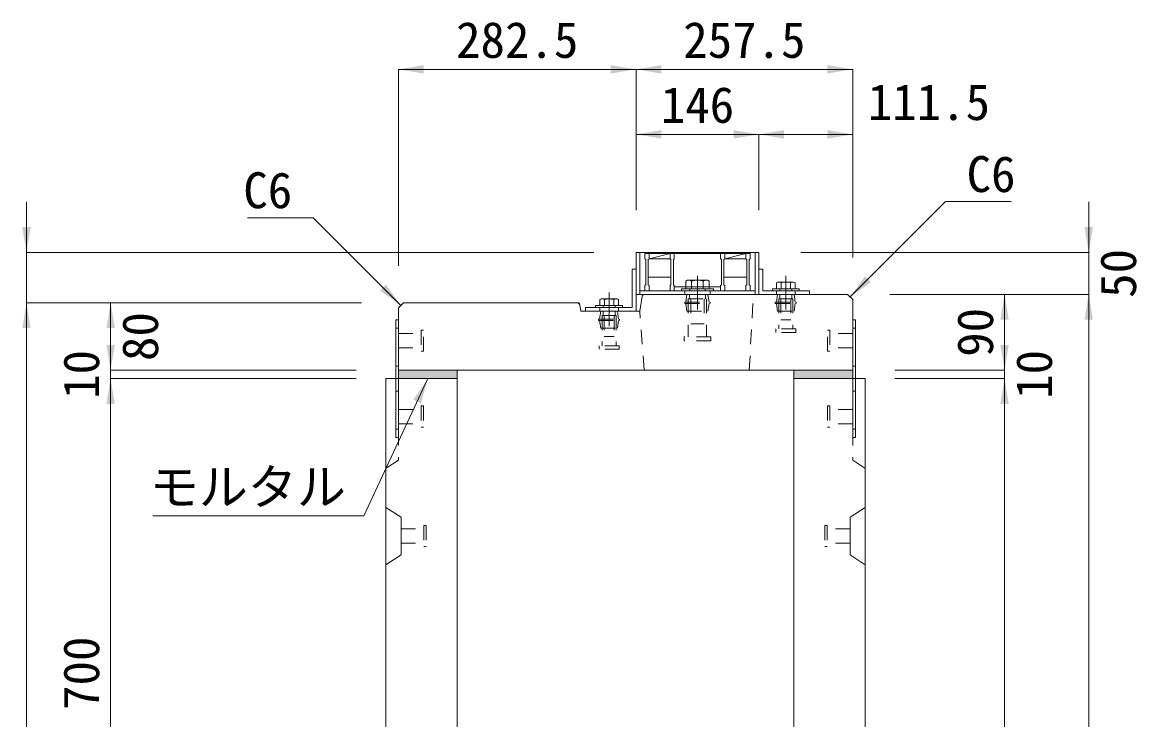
# Model space of a CAD drawing. Units: millimetres at full size. Extents: x -1934 to 78146, y -143454 to -112471.
# Drawn here: x 46935 to 48260, y -140032 to -139204 of the extents above; entities that cross this region are included whole.
import ezdxf
from ezdxf.enums import TextEntityAlignment as Align

# ---------------------------------------------------------------- set-up
doc = ezdxf.new("R2010")
doc.units = ezdxf.units.MM
doc.header["$LTSCALE"] = 23
for name, pattern in [('CHAIN', [18.5, 12, -1.5, 3.5, -1.5]), ('USER2', [1.35, 0.75, -0.6]), ('USER3', [1.35, 0.75, -0.6])]:
    doc.linetypes.add(name, pattern=pattern)
for name, color, linetype, lineweight in [('インサート', 92, 'USER2', 9), ('グレーチング', 7, 'Continuous', 9), ('ジョイント', 7, 'Continuous', 5), ('モルタル', 7, 'Continuous', 13), ('作業エリア', 11, 'Continuous', 13), ('受枠', 3, 'Continuous', 13), ('寸法線', 7, 'Continuous', 13), ('引出線', 4, 'Continuous', 13), ('本体', 2, 'Continuous', 13), ('ｲﾝｻｰﾄ', 3, 'USER3', 5)]:
    doc.layers.add(name, color=color, linetype=linetype, lineweight=lineweight)
doc.layers.add('ハッチング_モルタル', color=30, linetype='Continuous')
doc.styles.add('ＭＳ ゴシック', font='')
doc.styles.get('ＭＳ ゴシック').set_extended_font_data('MS Gothic')

# ---------------------------------------------------------------- blocks, each defined once
blk = doc.blocks.new('filled_arrow')
at = {"color": 0, "linetype": 'Continuous', "lineweight": -2}
blk.add_solid([(7.5, 1.25), (0, 0), (7.5, -1.25)], dxfattribs=at)

msp = doc.modelspace()

# ---------------------------------------------------------------- hatches: boundary and pattern name
at = {"layer": 'ハッチング_モルタル'}
for points in [[(47452.11, -139627.02), (47452.11, -139617.02), (47382.11, -139617.02), (47382.11, -139627.02)], [(47922.11, -139627.02), (47922.11, -139617.02), (47852.11, -139617.02), (47852.11, -139627.02)]]:
    msp.add_hatch(color=256, dxfattribs=at).paths.add_polyline_path(points)

# ---------------------------------------------------------------- linework, layer by layer
at = {"layer": 'インサート', "linetype": 'Continuous', "lineweight": 13}
for p, q in [((47725.62, -139510.22), (47723.76, -139511.06)), ((47723.76, -139511.06), (47723.76, -139520.22)), ((47749.61, -139510.22), (47725.62, -139510.22)), ((47749.61, -139510.22), (47751.46, -139511.06)), ((47751.46, -139511.06), (47751.46, -139520.22)), ((47751.46, -139520.22), (47723.76, -139520.22)), ((47833.13, -139512.22), (47831.66, -139513.06)), ((47831.66, -139513.06), (47831.66, -139520.22)), ((47831.66, -139520.22), (47853.56, -139520.22)), ((47833.13, -139512.22), (47852.1, -139512.22)), ((47852.1, -139512.22), (47853.56, -139513.06)), ((47853.56, -139513.06), (47853.56, -139520.22)), ((47623.13, -139532.22), (47621.66, -139533.06)), ((47621.66, -139533.06), (47621.66, -139540.22)), ((47623.13, -139532.22), (47642.1, -139532.22)), ((47642.1, -139532.22), (47643.56, -139533.06)), ((47643.56, -139533.06), (47643.56, -139540.22)), ((47621.66, -139540.22), (47643.56, -139540.22))]:
    msp.add_line(p, q, dxfattribs=at)
at = {"layer": 'インサート', "linetype": 'Continuous', "lineweight": 5}
for p, q in [((47730.69, -139511.06), (47730.69, -139520.22)), ((47744.54, -139511.06), (47744.54, -139520.22)), ((47837.14, -139513.06), (47837.14, -139520.22)), ((47848.09, -139513.06), (47848.09, -139520.22)), ((47627.14, -139533.06), (47627.14, -139540.22)), ((47638.09, -139533.06), (47638.09, -139540.22))]:
    msp.add_line(p, q, dxfattribs=at)
at = {"layer": 'インサート', "linetype": 'Continuous'}
for p, q in [((47756.61, -139520.22), (47718.61, -139520.22)), ((47718.61, -139520.22), (47718.61, -139522.52)), ((47756.61, -139522.52), (47718.61, -139522.52)), ((47756.61, -139520.22), (47756.61, -139522.52)), ((47826.61, -139520.22), (47858.61, -139520.22)), ((47826.61, -139520.22), (47826.61, -139522.52)), ((47826.61, -139522.52), (47858.61, -139522.52)), ((47858.61, -139520.22), (47858.61, -139522.52)), ((47616.61, -139540.22), (47648.61, -139540.22)), ((47616.61, -139540.22), (47616.61, -139542.52)), ((47616.61, -139542.52), (47648.61, -139542.52)), ((47648.61, -139540.22), (47648.61, -139542.52))]:
    msp.add_line(p, q, dxfattribs=at)
at = {"layer": 'インサート'}
for p, q in [((47728.61, -139520.22), (47728.61, -139522.52)), ((47746.61, -139520.22), (47746.61, -139522.52)), ((47835.61, -139520.22), (47835.61, -139522.52)), ((47849.61, -139520.22), (47849.61, -139522.52)), ((47722.61, -139536.27), (47752.61, -139536.27)), ((47722.61, -139536.27), (47722.61, -139537.77)), ((47722.61, -139537.77), (47752.61, -139537.77)), ((47723.86, -139536.27), (47725.11, -139527.02)), ((47723.86, -139537.77), (47725.11, -139547.02)), ((47725.11, -139527.02), (47750.11, -139527.02)), ((47726.71, -139532.02), (47748.51, -139532.02)), ((47726.71, -139532.02), (47726.71, -139577.52)), ((47728.16, -139527.02), (47728.16, -139532.02)), ((47729.61, -139532.02), (47729.61, -139562.02)), ((47745.61, -139532.02), (47745.61, -139562.02)), ((47747.06, -139527.02), (47747.06, -139532.02)), ((47748.51, -139532.02), (47748.51, -139577.52)), ((47751.36, -139536.27), (47750.11, -139527.02)), ((47751.36, -139537.77), (47750.11, -139547.02)), ((47752.61, -139536.27), (47752.61, -139537.77)), ((47830.11, -139536.27), (47855.11, -139536.27)), ((47830.11, -139536.27), (47830.11, -139537.77)), ((47830.11, -139537.77), (47855.11, -139537.77)), ((47831.36, -139536.27), (47832.61, -139527.02)), ((47831.36, -139537.77), (47832.61, -139547.02)), ((47832.61, -139527.02), (47852.61, -139527.02)), ((47834.36, -139532.02), (47850.86, -139532.02)), ((47834.36, -139532.02), (47834.36, -139568.02)), ((47835.49, -139527.02), (47835.49, -139532.02)), ((47836.61, -139532.02), (47836.61, -139557.02)), ((47848.61, -139532.02), (47848.61, -139557.02)), ((47849.74, -139527.02), (47849.74, -139532.02)), ((47850.86, -139532.02), (47850.86, -139568.02)), ((47853.86, -139536.27), (47852.61, -139527.02)), ((47853.86, -139537.77), (47852.61, -139547.02)), ((47855.11, -139536.27), (47855.11, -139537.77)), ((47621.36, -139556.27), (47622.61, -139547.02)), ((47622.61, -139547.02), (47642.61, -139547.02)), ((47625.49, -139547.02), (47625.49, -139552.02)), ((47625.61, -139540.22), (47625.61, -139542.52)), ((47639.61, -139540.22), (47639.61, -139542.52)), ((47639.74, -139547.02), (47639.74, -139552.02)), ((47643.86, -139556.27), (47642.61, -139547.02)), ((47725.11, -139547.02), (47750.11, -139547.02)), ((47832.61, -139547.02), (47852.61, -139547.02)), ((47620.11, -139556.27), (47645.11, -139556.27)), ((47620.11, -139556.27), (47620.11, -139557.77)), ((47620.11, -139557.77), (47645.11, -139557.77)), ((47621.36, -139557.77), (47622.61, -139567.02)), ((47624.36, -139552.02), (47640.86, -139552.02)), ((47624.36, -139552.02), (47624.36, -139588.02)), ((47626.61, -139552.02), (47626.61, -139577.02)), ((47638.61, -139552.02), (47638.61, -139577.02)), ((47640.86, -139552.02), (47640.86, -139588.02)), ((47643.86, -139557.77), (47642.61, -139567.02)), ((47645.11, -139556.27), (47645.11, -139557.77)), ((47729.61, -139562.02), (47745.61, -139562.02)), ((47836.61, -139557.02), (47848.61, -139557.02)), ((47382.11, -139573.52), (47409.11, -139573.52)), ((47382.11, -139573.52), (47382.11, -139590.52)), ((47412.11, -139569.52), (47409.11, -139569.52)), ((47409.11, -139569.52), (47409.11, -139594.52)), ((47412.11, -139594.52), (47412.11, -139569.52)), ((47622.61, -139567.02), (47642.61, -139567.02)), ((47626.61, -139577.02), (47638.61, -139577.02)), ((47721.61, -139582.02), (47721.61, -139577.52)), ((47753.61, -139577.52), (47721.61, -139577.52)), ((47753.61, -139577.52), (47753.61, -139582.02)), ((47830.61, -139572.02), (47830.61, -139568.02)), ((47854.61, -139568.02), (47830.61, -139568.02)), ((47854.61, -139572.02), (47830.61, -139572.02)), ((47854.61, -139568.02), (47854.61, -139572.02)), ((47892.11, -139569.52), (47895.11, -139569.52)), ((47892.11, -139594.52), (47892.11, -139569.52)), ((47895.11, -139569.52), (47895.11, -139594.52)), ((47922.11, -139573.52), (47895.11, -139573.52)), ((47922.11, -139573.52), (47922.11, -139590.52)), ((47382.11, -139590.52), (47409.11, -139590.52)), ((47620.61, -139592.02), (47620.61, -139588.02)), ((47644.61, -139588.02), (47620.61, -139588.02)), ((47644.61, -139588.02), (47644.61, -139592.02)), ((47753.61, -139582.02), (47721.61, -139582.02)), ((47922.11, -139590.52), (47895.11, -139590.52)), ((47409.11, -139594.52), (47412.11, -139594.52)), ((47644.61, -139592.02), (47620.61, -139592.02)), ((47895.11, -139594.52), (47892.11, -139594.52))]:
    msp.add_line(p, q, dxfattribs=at)
at = {"layer": 'インサート', "linetype": 'Continuous', "lineweight": 5}
for centre, radius, start, end in [((47727.23, -139517.72), 7.5, 62.50883, 117.49117), ((47737.61, -139538.95), 28.73, 76.05376, 103.94624), ((47748, -139517.72), 7.5, 62.50883, 117.49117), ((47834.4, -139517.07), 4.85, 55.61575, 124.38425), ((47842.61, -139530.34), 18.12, 72.41205, 107.58795), ((47850.83, -139517.07), 4.85, 55.61575, 124.38425), ((47624.4, -139537.07), 4.85, 55.61575, 124.38425), ((47632.61, -139550.34), 18.12, 72.41205, 107.58795), ((47640.83, -139537.07), 4.85, 55.61575, 124.38425)]:
    msp.add_arc(centre, radius, start, end, dxfattribs=at)
at = {"layer": 'グレーチング'}
for p, q in [((47675.11, -139478.52), (47675.11, -139484.52)), ((47675.11, -139478.52), (47800.11, -139478.52)), ((47675.11, -139484.52), (47676.11, -139485.52)), ((47680.11, -139484.52), (47679.11, -139485.52)), ((47680.11, -139478.52), (47680.11, -139484.52)), ((47680.11, -139484.52), (47705.11, -139478.52)), ((47680.11, -139484.52), (47705.11, -139484.52)), ((47705.11, -139478.52), (47705.11, -139484.52)), ((47705.11, -139484.52), (47706.11, -139485.52)), ((47710.11, -139484.52), (47709.11, -139485.52)), ((47710.11, -139478.52), (47710.11, -139484.52)), ((47765.11, -139478.52), (47765.11, -139484.52)), ((47765.11, -139484.52), (47766.11, -139485.52)), ((47770.11, -139484.52), (47769.11, -139485.52)), ((47770.11, -139484.52), (47795.11, -139478.52)), ((47770.11, -139478.52), (47770.11, -139484.52)), ((47770.11, -139484.52), (47795.11, -139484.52)), ((47795.11, -139478.52), (47795.11, -139484.52)), ((47795.11, -139484.52), (47796.11, -139485.52)), ((47800.11, -139484.52), (47799.11, -139485.52)), ((47800.11, -139478.52), (47800.11, -139484.52)), ((47676.11, -139485.52), (47676.11, -139515.52)), ((47679.11, -139485.52), (47679.11, -139515.52)), ((47706.11, -139485.52), (47706.11, -139515.52)), ((47709.11, -139485.52), (47709.11, -139515.52)), ((47766.11, -139485.52), (47766.11, -139515.52)), ((47769.11, -139485.52), (47769.11, -139515.52)), ((47796.11, -139485.52), (47796.11, -139515.52)), ((47799.11, -139485.52), (47799.11, -139515.52)), ((47706.11, -139506.52), (47679.11, -139506.52)), ((47796.11, -139506.52), (47769.11, -139506.52)), ((47675.11, -139516.52), (47676.11, -139515.52)), ((47675.11, -139522.52), (47675.11, -139516.52)), ((47675.11, -139522.52), (47680.11, -139522.52)), ((47680.11, -139516.52), (47679.11, -139515.52)), ((47680.11, -139522.52), (47680.11, -139516.52)), ((47705.11, -139516.52), (47706.11, -139515.52)), ((47705.11, -139522.52), (47705.11, -139516.52)), ((47705.11, -139522.52), (47710.11, -139522.52)), ((47710.11, -139516.52), (47709.11, -139515.52)), ((47710.11, -139522.52), (47710.11, -139516.52)), ((47765.11, -139518.02), (47710.11, -139518.02)), ((47765.11, -139516.52), (47766.11, -139515.52)), ((47765.11, -139522.52), (47765.11, -139516.52)), ((47765.11, -139522.52), (47770.11, -139522.52)), ((47770.11, -139516.52), (47769.11, -139515.52)), ((47770.11, -139522.52), (47770.11, -139516.52)), ((47795.11, -139516.52), (47796.11, -139515.52)), ((47795.11, -139522.52), (47795.11, -139516.52)), ((47795.11, -139522.52), (47800.11, -139522.52)), ((47800.11, -139516.52), (47799.11, -139515.52)), ((47800.11, -139522.52), (47800.11, -139516.52))]:
    msp.add_line(p, q, dxfattribs=at)
at = {"layer": 'ジョイント'}
for p, q in [((47378.91, -139557.02), (47382.11, -139557.02)), ((47378.91, -139557.02), (47378.91, -139697.02)), ((47382.11, -139557.02), (47382.11, -139697.02)), ((47922.11, -139557.02), (47925.31, -139557.02)), ((47922.11, -139557.02), (47922.11, -139697.02)), ((47925.31, -139557.02), (47925.31, -139697.02)), ((47378.91, -139697.02), (47382.11, -139697.02)), ((47922.11, -139697.02), (47925.31, -139697.02))]:
    msp.add_line(p, q, dxfattribs=at)
at = {"layer": 'ジョイント', "linetype": 'USER2'}
for p, q in [((47378.91, -139567.02), (47382.11, -139567.02)), ((47922.11, -139567.02), (47925.31, -139567.02)), ((47378.91, -139612.02), (47382.11, -139612.02)), ((47922.11, -139612.02), (47925.31, -139612.02)), ((47378.91, -139642.02), (47382.11, -139642.02)), ((47922.11, -139642.02), (47925.31, -139642.02)), ((47378.91, -139687.02), (47382.11, -139687.02)), ((47922.11, -139687.02), (47925.31, -139687.02))]:
    msp.add_line(p, q, dxfattribs=at)
at = {"layer": 'モルタル'}
for points in [[(47382.11, -139617.02), (47452.11, -139617.02), (47452.11, -139627.02), (47382.11, -139627.02)], [(47922.11, -139617.02), (47852.11, -139617.02), (47852.11, -139627.02), (47922.11, -139627.02)]]:
    msp.add_lwpolyline(points, close=True, dxfattribs=at)
at = {"layer": '作業エリア'}
for p, q in [((47594.65, -139537.02), (47597.11, -139537.02)), ((47597.11, -139537.02), (47597.6, -139539.43)), ((47672.11, -139527.02), (47671.73, -139529.57)), ((47674.7, -139527.02), (47672.11, -139527.02))]:
    msp.add_line(p, q, dxfattribs=at)
at = {"layer": '受枠'}
for p, q in [((47664.61, -139477.02), (47810.61, -139477.02)), ((47664.61, -139477.02), (47664.61, -139527.02)), ((47669.11, -139477.02), (47669.11, -139527.02)), ((47806.11, -139477.02), (47806.11, -139527.02)), ((47810.61, -139477.02), (47810.61, -139527.02)), ((47660.11, -139542.52), (47660.11, -139497.02)), ((47660.11, -139497.02), (47664.61, -139497.02)), ((47664.61, -139497.02), (47664.61, -139547.02)), ((47815.11, -139497.02), (47810.61, -139497.02)), ((47815.11, -139522.52), (47815.11, -139497.02)), ((47669.11, -139522.52), (47806.11, -139522.52)), ((47870.61, -139522.52), (47815.11, -139522.52)), ((47870.61, -139527.02), (47870.61, -139522.52)), ((47664.61, -139527.02), (47810.61, -139527.02)), ((47810.61, -139527.02), (47870.61, -139527.02)), ((47604.61, -139547.02), (47604.61, -139542.52)), ((47604.61, -139542.52), (47660.11, -139542.52)), ((47664.61, -139547.02), (47604.61, -139547.02))]:
    msp.add_line(p, q, dxfattribs=at)
at = {"layer": '受枠', "linetype": 'CHAIN'}
for p, q in [((47737.61, -139504.77), (47737.61, -139544.77)), ((47842.61, -139504.77), (47842.61, -139544.77)), ((47632.61, -139524.77), (47632.61, -139564.77))]:
    msp.add_line(p, q, dxfattribs=at)
at = {"layer": '受枠', "linetype": 'USER2'}
for p, q in [((47722.61, -139522.52), (47722.61, -139527.02)), ((47752.61, -139522.52), (47752.61, -139527.02)), ((47831.61, -139522.52), (47831.61, -139527.02)), ((47853.61, -139522.52), (47853.61, -139527.02)), ((47621.61, -139542.52), (47621.61, -139547.02)), ((47643.61, -139542.52), (47643.61, -139547.02))]:
    msp.add_line(p, q, dxfattribs=at)
at = {"layer": '寸法線'}
for p, q in [((47382.11, -139259.59), (47664.61, -139259.59)), ((47382.11, -139493.02), (47382.11, -139259.59)), ((47664.61, -139427.02), (47664.61, -139259.59)), ((47664.61, -139259.59), (47922.11, -139259.59)), ((47664.61, -139427.02), (47664.61, -139259.59)), ((47922.11, -139483.02), (47922.11, -139259.59)), ((47664.61, -139336.82), (47810.61, -139336.82)), ((47664.61, -139427.02), (47664.61, -139336.82)), ((47810.61, -139427.02), (47810.61, -139336.82)), ((47810.61, -139336.82), (47922.11, -139336.82)), ((47810.61, -139427.02), (47810.61, -139336.82)), ((47922.11, -139483.02), (47922.11, -139336.82)), ((46940.14, -139597.02), (46940.14, -139417.02)), ((48202.6, -139587.02), (48202.6, -139417.02)), ((47614.61, -139477.02), (46940.14, -139477.02)), ((47860.61, -139477.02), (48202.6, -139477.02)), ((47338.11, -139537.02), (46940.14, -139537.02)), ((46940.14, -139537.02), (46940.14, -140677.02)), ((47338.11, -139537.02), (46940.14, -139537.02)), ((47040.14, -139617.02), (47040.14, -139537.02)), ((47338.11, -139537.02), (47040.14, -139537.02)), ((47966.11, -139527.02), (48102.6, -139527.02)), ((47966.11, -139527.02), (48202.6, -139527.02)), ((47966.11, -139527.02), (48202.6, -139527.02)), ((48102.6, -139617.02), (48102.6, -139527.02)), ((48202.6, -140677.02), (48202.6, -139527.02)), ((47040.14, -139557.02), (47040.14, -139687.02)), ((48102.6, -139557.02), (48102.6, -139687.02)), ((47332.11, -139617.02), (47040.14, -139617.02)), ((47332.11, -139617.02), (47040.14, -139617.02)), ((47972.11, -139617.02), (48102.6, -139617.02)), ((47972.11, -139617.02), (48102.6, -139617.02)), ((47040.14, -139627.02), (47040.14, -140327.02)), ((47332.11, -139627.02), (47040.14, -139627.02)), ((47317.11, -139627.02), (47040.14, -139627.02)), ((47972.11, -139627.02), (48102.6, -139627.02)), ((47972.11, -139627.02), (48102.6, -139627.02)), ((48102.6, -140677.02), (48102.6, -139627.02))]:
    msp.add_line(p, q, dxfattribs=at)
at = {"layer": '引出線'}
for points in [[(47919.11, -139530.02), (48032.49, -139416.64), (48110.49, -139416.64)], [(47385.11, -139540.02), (47280.95, -139435.85), (47202.95, -139435.85)], [(47417.11, -139627.02), (47341.17, -139789.88), (47090.26, -139789.88)]]:
    msp.add_lwpolyline(points, dxfattribs=at)
at = {"layer": '本体'}
for p, q in [((47382.11, -139543.02), (47388.11, -139537.02)), ((47388.11, -139537.02), (47594.65, -139537.02)), ((47671.73, -139529.57), (47669.11, -139547.02)), ((47674.7, -139527.02), (47916.11, -139527.02)), ((47916.11, -139527.02), (47922.11, -139533.02)), ((47922.11, -139533.02), (47922.11, -139627.02)), ((47382.11, -139543.02), (47382.11, -139627.02)), ((47597.6, -139539.43), (47599.11, -139547.02)), ((47599.11, -139547.02), (47669.11, -139547.02)), ((47382.11, -139617.02), (47922.11, -139617.02)), ((47382.11, -139627.02), (47452.11, -139627.02)), ((47852.11, -139627.02), (47922.11, -139627.02))]:
    msp.add_line(p, q, dxfattribs=at)
at = {"layer": '本体', "linetype": 'USER2', "lineweight": 15}
for p, q in [((47799.11, -139617.02), (47804.11, -139527.02)), ((47674.11, -139617.02), (47669.11, -139547.02))]:
    msp.add_line(p, q, dxfattribs=at)
at = {"layer": '本体', "lineweight": 20}
for p, q in [((47367.11, -140677.02), (47367.11, -139627.02)), ((47452.11, -139627.02), (47367.11, -139627.02)), ((47452.11, -140232.98), (47452.11, -139627.02)), ((47852.11, -140232.98), (47852.11, -139627.02)), ((47937.11, -139627.02), (47852.11, -139627.02)), ((47922.11, -139627.02), (47852.11, -139627.02)), ((47937.11, -140677.02), (47937.11, -139627.02))]:
    msp.add_line(p, q, dxfattribs=at)
at = {"layer": '本体', "linetype": 'USER3', "lineweight": 9}
for p, q in [((47382.11, -139627.02), (47382.11, -139724.02)), ((47922.11, -139627.02), (47922.11, -139724.02)), ((47382.11, -139724.02), (47367.11, -139733.52)), ((47922.11, -139724.02), (47937.11, -139733.52))]:
    msp.add_line(p, q, dxfattribs=at)
at = {"layer": '本体', "lineweight": 9}
for p, q in [((47367.11, -139780.02), (47385.31, -139791.52)), ((47937.11, -139780.02), (47918.91, -139791.52)), ((47385.31, -139791.52), (47385.31, -139836.52)), ((47918.91, -139791.52), (47918.91, -139836.52)), ((47367.11, -139848.02), (47385.31, -139836.52)), ((47937.11, -139848.02), (47918.91, -139836.52))]:
    msp.add_line(p, q, dxfattribs=at)
at = {"layer": '本体'}
for centre, start, end in [((47594.65, -139540.02), 11.30993, 90), ((47674.7, -139530.02), 90, 171.46923)]:
    msp.add_arc(centre, 3, start, end, dxfattribs=at)
at = {"layer": 'ｲﾝｻｰﾄ'}
for p, q in [((47382.11, -139663.52), (47409.11, -139663.52)), ((47409.11, -139659.52), (47412.11, -139659.52)), ((47409.11, -139659.52), (47409.11, -139684.52)), ((47412.11, -139659.52), (47412.11, -139684.52)), ((47892.11, -139659.52), (47892.11, -139684.52)), ((47895.12, -139659.52), (47892.11, -139659.52)), ((47895.12, -139659.52), (47895.12, -139684.52)), ((47922.12, -139663.52), (47895.12, -139663.52)), ((47382.11, -139680.52), (47409.11, -139680.52)), ((47922.12, -139680.52), (47895.12, -139680.52)), ((47409.11, -139684.52), (47412.11, -139684.52)), ((47895.12, -139684.52), (47892.11, -139684.52)), ((47412.31, -139801.52), (47412.31, -139826.52)), ((47412.31, -139801.52), (47415.32, -139801.52)), ((47415.32, -139801.52), (47415.32, -139826.52)), ((47891.91, -139801.52), (47888.91, -139801.52)), ((47888.91, -139801.52), (47888.91, -139826.52)), ((47891.91, -139801.52), (47891.91, -139826.52)), ((47385.31, -139805.52), (47412.31, -139805.52)), ((47385.31, -139805.52), (47385.31, -139822.52)), ((47918.91, -139805.52), (47891.91, -139805.52)), ((47918.91, -139805.52), (47918.91, -139822.52)), ((47385.31, -139822.52), (47412.31, -139822.52)), ((47412.31, -139826.52), (47415.32, -139826.52)), ((47891.91, -139826.52), (47888.91, -139826.52)), ((47918.91, -139822.52), (47891.91, -139822.52))]:
    msp.add_line(p, q, dxfattribs=at)

# ---------------------------------------------------------------- block references
at = {"layer": '寸法線', "xscale": 4, "yscale": 4}
for p in [(47382.11, -139259.59), (47664.61, -139259.59), (47664.61, -139336.82), (47810.61, -139336.82)]:
    msp.add_blockref('filled_arrow', p, dxfattribs=at)
for p, rotation in [((47664.61, -139259.59), 180), ((47922.11, -139259.59), 180), ((47810.61, -139336.82), 180), ((47922.11, -139336.82), 180), ((46940.14, -139477.02), 90), ((48202.6, -139477.02), 90), ((46940.14, -139537.02), 270), ((46940.14, -139537.02), 270), ((47040.14, -139537.02), 270), ((48102.6, -139527.02), 270), ((48202.6, -139527.02), 270), ((48202.6, -139527.02), 270), ((47040.14, -139617.02), 90), ((47040.14, -139617.02), 90), ((48102.6, -139617.02), 90), ((48102.6, -139617.02), 90), ((47040.14, -139627.02), 270), ((47040.14, -139627.02), 270), ((48102.6, -139627.02), 270), ((48102.6, -139627.02), 270)]:
    msp.add_blockref('filled_arrow', p, dxfattribs=dict(at, rotation=rotation))
at = {"layer": '引出線', "xscale": 4, "yscale": 4}
for p, rotation in [((47919.11, -139530.02), 45), ((47385.11, -139540.02), 135), ((47417.11, -139627.02), 245)]:
    msp.add_blockref('filled_arrow', p, dxfattribs=dict(at, rotation=rotation))

# ---------------------------------------------------------------- texts
at = {"layer": '寸法線', "style": 'ＭＳ ゴシック'}
for s, p in [('282.5', (47523.36, -139224.59)), ('257.5', (47793.36, -139224.59)), ('146', (47737.61, -139301.82)), ('111.5', (48012.69, -139298.47))]:
    msp.add_text(s, height=42.72, dxfattribs=at).set_placement(p, align=Align.MIDDLE_CENTER)
for s, p in [('50', (48237.6, -139502.02)), ('80', (47075.14, -139577.02)), ('90', (48067.6, -139572.02)), ('10', (47005.14, -139622.02)), ('10', (48137.6, -139622.02)), ('700', (47005.14, -139977.02))]:
    msp.add_text(s, height=42.72, rotation=90, dxfattribs=at).set_placement(p, align=Align.MIDDLE_CENTER)
at = {"layer": '引出線', "style": 'ＭＳ ゴシック'}
msp.add_text('C6', height=42.72, dxfattribs=at).set_placement((48057.49, -139362.64), align=Align.TOP_LEFT)
msp.add_text('C6', height=42.72, dxfattribs=at).set_placement((47255.95, -139381.85), align=Align.TOP_RIGHT)
msp.add_text('モルタル', height=42.72, dxfattribs=at).set_placement((47203.21, -139734.28), align=Align.TOP_CENTER)

doc.saveas('drawing.dxf')
